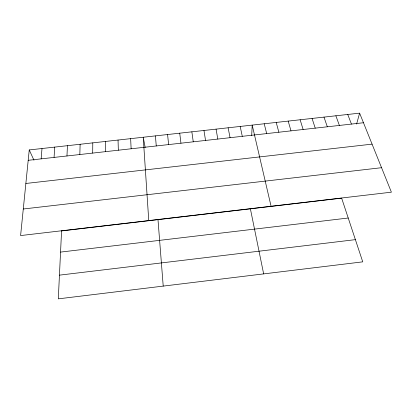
<?xml version="1.0" encoding="UTF-8"?>
<svg xmlns="http://www.w3.org/2000/svg" width="412" height="412" viewBox="0 0 412 412"><rect width="100%" height="100%" fill="white"/><g stroke="black" fill="none" stroke-linecap="round" stroke-linejoin="round"><path stroke-width="0.62" d="M92.695 153.084L92.782 142.866M79.84 154.526L80.119 144.277M66.965 155.968L67.434 145.688M251.691 135.512L252.206 125.109L271.075 206.257M54.065 157.415L54.724 147.105M41.143 158.862L41.998 148.526M29.247 149.942L20.6 235.571L391.4 192.177L359.609 113.145L29.247 149.942L33.975 160.242M356.601 124.069L359.609 113.145M59.446 275.149L355.391 239.645M60.559 252.093L348.228 218.02M23.283 208.997L381.553 167.699M25.863 183.474L372.077 144.138M28.201 160.314L363.466 122.74M347.749 114.464L351.436 124.084M335.873 115.787L339.39 125.439M323.981 117.111L327.324 126.788M312.064 118.44L315.232 128.142M300.132 119.768L303.124 129.502M288.179 121.102L290.996 130.862M276.21 122.436L278.852 132.221M264.216 123.77L266.682 133.586M240.175 126.448L242.287 136.321M250.388 208.833L263.654 273.898M228.124 127.792L230.061 137.69M145.184 147.455L143.222 137.248L148.758 220.575M216.058 129.136L217.809 139.065M203.966 130.48L205.542 140.44M191.858 131.83L193.254 141.816M179.73 133.179L180.945 143.196M167.581 134.533L168.616 144.576M155.412 135.888L156.266 145.961M157.987 219.648L163.219 286.103M130.645 138.648L131.129 148.778M118.043 140.054L118.337 150.21M105.426 141.46L105.529 151.647M61.573 230.931L58.303 298.854L362.745 261.852L341.646 198.151L61.573 230.931"/></g></svg>
